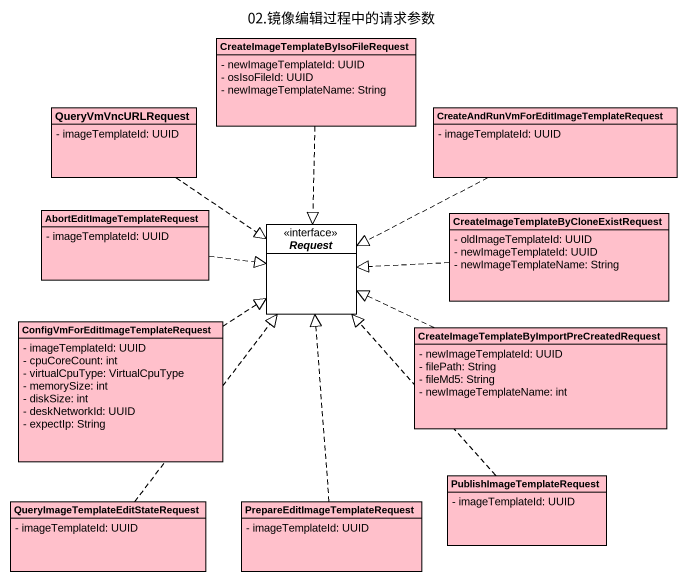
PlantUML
@startuml
title 02.镜像编辑过程中的请求参数
hide circle
hide empty members
skinparam classAttributeIconSize 0
class "CreateImageTemplateByIsoFileRequest" as CreateImageTemplateByIsoFile #FFC0CB {
  - newImageTemplateId: UUID
  - osIsoFileId: UUID
  - newImageTemplateName: String
}
class QueryVmVncURLRequest #FFC0CB {
  - imageTemplateId: UUID
}
class "CreateAndRunVmForEditImageTemplateRequest" as CreateAndRunVmForEditImageTe #FFC0CB {
  - imageTemplateId: UUID
}
class "AbortEditImageTemplateRequest" as AbortEditImageTemplateReques #FFC0CB {
  - imageTemplateId: UUID
}
interface Request <<interface>> #FFFFFF
class "CreateImageTemplateByCloneExistRequest" as CreateImageTemplateByCloneEx #FFC0CB {
  - oldImageTemplateId: UUID
  - newImageTemplateId: UUID
  - newImageTemplateName: String
}
class "ConfigVmForEditImageTemplateRequest" as ConfigVmForEditImageTemplate #FFC0CB {
  - imageTemplateId: UUID
  - cpuCoreCount: int
  - virtualCpuType: VirtualCpuType
  - memorySize: int
  - diskSize: int
  - deskNetworkId: UUID
  - expectIp: String
}
class "CreateImageTemplateByImportPreCreatedRequest" as CreateImageTemplateByImportP #FFC0CB {
  - newImageTemplateId: UUID
  - filePath: String
  - fileMd5: String
  - newImageTemplateName: int
}
class PublishImageTemplateRequest #FFC0CB {
  - imageTemplateId: UUID
}
class "QueryImageTemplateEditStateRequest" as QueryImageTemplateEditStateR #FFC0CB {
  - imageTemplateId: UUID
}
class "PrepareEditImageTemplateRequest" as PrepareEditImageTemplateRequ #FFC0CB {
  - imageTemplateId: UUID
}
CreateImageTemplateByIsoFile ..|> Request
QueryVmVncURLRequest ..|> Request
CreateAndRunVmForEditImageTe .left.|> Request
AbortEditImageTemplateReques .right.|> Request
CreateImageTemplateByCloneEx .left.|> Request
ConfigVmForEditImageTemplate .up.|> Request
CreateImageTemplateByImportP .left.|> Request
PublishImageTemplateRequest .up.|> Request
QueryImageTemplateEditStateR .up.|> Request
PrepareEditImageTemplateRequ .up.|> Request
@enduml
